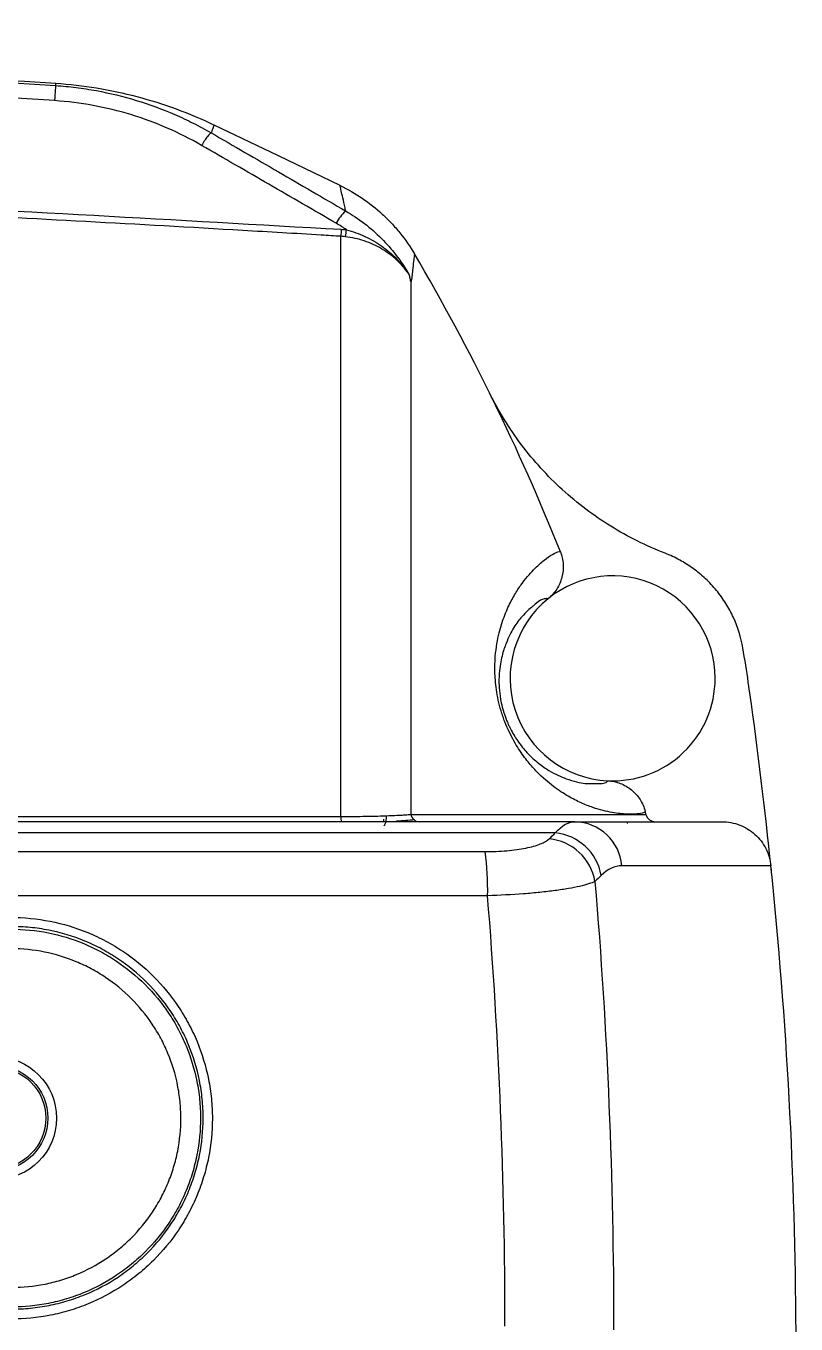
# Model space of a CAD drawing. Extents: x 14.8 to 109.8, y 1.6 to 86.6.
# Drawn here: x 79.984 to 82.334, y 36.909 to 40.874 of the extents above; entities that cross this region are included whole.
import ezdxf

# ---------------------------------------------------------------- set-up
doc = ezdxf.new("R2010")
doc.units = 0
doc.header["$MEASUREMENT"] = 0
doc.layers.add('OBJECT', color=7, linetype='CONTINUOUS')

msp = doc.modelspace()

# ---------------------------------------------------------------- linework, layer by layer
at = {"layer": 'OBJECT'}
for p, q in [((80.9449, 38.4592), (80.9449, 40.2312)), ((81.1583, 40.0904), (81.1583, 38.4658)), ((81.1583, 38.4658), (81.8761, 38.4658)), ((81.6585, 38.4432), (79.2962, 38.4432)), ((81.076, 38.4432), (81.076, 38.4509)), ((81.8192, 38.4393), (81.8209, 38.4397)), ((81.5994, 38.4091), (79.1846, 38.4091)), ((79.0793, 38.3519), (81.3848, 38.3519)), ((81.3926, 38.2175), (76.4869, 38.2175))]:
    msp.add_line(p, q, dxfattribs=at)
at = {"layer": 'OBJECT', "flags": 128}
msp.add_lwpolyline([(80.9422, 40.3864), (80.7541, 40.4768), (80.5577, 40.5712)], dxfattribs=at)
at = {"layer": 'OBJECT'}
for radius in [0.1875, 0.161, 0.1549]:
    msp.add_circle((79.8893, 37.5382), radius, dxfattribs=at)
for centre, radius, start, end in [((81.0579, 40.2038), 0.1441, 133.1986, 152.1646), ((85.7259, 39.9596), 4.7888, 176.4924, 176.7486), ((80.3387, 40.3239), 0.6273, 351.39, 353.3471), ((75.4593, 36.8182), 6.6249, 21.7004, 30.46811), ((81.7743, 38.8812), 0.313, 0, 129.0093), ((81.7743, 38.8812), 0.313, 129.0093, 267.1733), ((78.7669, 38.3804), 3.4563, 8.1318, 9.8907), ((81.7743, 38.8812), 0.313, 267.1733, 0), ((67.8343, 36.8182), 14.5, 6.00767, 8.1318), ((80.9925, 38.4564), 0.0478, 176.6731, 196.0696), ((81.1853, 38.4706), 0.0274, 190.2454, 267.4867), ((75.4593, 36.8182), 6.6249, 14.39987, 14.48222), ((81.6561, 38.2966), 0.1467, 4.6836, 89.0557), ((81.5649, 38.2341), 0.1578, 9.8375, 84.3604), ((81.5843, 38.2522), 0.1576, 9.8762, 84.4978), ((80.567, 38.2369), 0.8259, 358.6529, 8.0056), ((67.8343, 36.8182), 14.5, 0.26453, 5.89972)]:
    msp.add_arc(centre, radius, start, end, dxfattribs=at)
for points, knots in [([(76.4869, 40.8737), (76.6711, 40.8686), (77.3617, 40.8494), (78.5578, 40.7936), (79.5688, 40.7303), (80.0743, 40.6987)], [0, 0, 0, 0, 0.153948, 0.576974, 1, 1, 1, 1]), ([(76.4869, 40.8651), (76.9972, 40.8487), (78.1937, 40.8105), (79.3886, 40.7351), (80.0739, 40.6918)], [0, 0, 0, 0, 0.426441, 1, 1, 1, 1]), ([(80.0709, 40.6456), (79.531, 40.6791), (78.4513, 40.7461), (77.2562, 40.801), (76.6012, 40.8177), (76.4869, 40.8206)], [0, 0, 0, 0, 0.452205, 0.904411, 1, 1, 1, 1]), ([(80.0741, 40.6918), (80.074, 40.6915), (80.0737, 40.6868), (80.0726, 40.6703), (80.0718, 40.6585), (80.0709, 40.6456)], [0, 0, 0, 0, 0.5, 0.5, 1, 1, 1, 1]), ([(80.0739, 40.6918), (80.0741, 40.6922), (80.0744, 40.693), (80.0746, 40.6943), (80.0747, 40.6956), (80.0746, 40.697), (80.0745, 40.6983), (80.0744, 40.6985), (80.0743, 40.6987)], [0, 0, 0, 0, 0.089968, 0.201452, 0.334453, 0.488969, 0.744485, 1, 1, 1, 1]), ([(80.0741, 40.6918), (80.0949, 40.6904), (80.1158, 40.6884), (80.1573, 40.6831), (80.178, 40.6799), (80.2398, 40.6685), (80.2804, 40.6586), (80.3604, 40.6342), (80.3996, 40.6198), (80.4568, 40.5949), (80.4756, 40.5861), (80.5127, 40.5675), (80.531, 40.5576), (80.549, 40.5472)], [0, 0, 0, 0, 0.125, 0.125, 0.25, 0.25, 0.5, 0.5, 0.75, 0.75, 0.875, 0.875, 1, 1, 1, 1]), ([(80.0743, 40.6987), (80.1581, 40.693), (80.2411, 40.6794), (80.4035, 40.6365), (80.482, 40.6076), (80.5577, 40.5712)], [0, 0, 0, 0, 0.5, 0.5, 1, 1, 1, 1]), ([(80.0743, 40.6987), (80.1581, 40.693), (80.2411, 40.6794), (80.4035, 40.6365), (80.482, 40.6076), (80.5577, 40.5712)], [0, 0, 0, 0, 0.5, 0.5, 1, 1, 1, 1]), ([(80.5194, 40.5091), (80.4853, 40.5288), (80.4503, 40.5464), (80.3783, 40.5776), (80.3412, 40.5913), (80.2658, 40.6143), (80.2273, 40.6237), (80.1496, 40.638), (80.1104, 40.643), (80.0709, 40.6456)], [0, 0, 0, 0, 0.25, 0.25, 0.5, 0.5, 0.75, 0.75, 1, 1, 1, 1]), ([(80.5577, 40.5712), (80.5577, 40.5711), (80.5576, 40.5709), (80.5574, 40.5702), (80.557, 40.5691), (80.5564, 40.5677), (80.5558, 40.5659), (80.555, 40.5637), (80.554, 40.5612), (80.553, 40.5583), (80.5518, 40.555), (80.5505, 40.5513), (80.5495, 40.5486), (80.549, 40.5472)], [0, 0, 0, 0, 0.08774, 0.176131, 0.265168, 0.354844, 0.445153, 0.536091, 0.62765, 0.719826, 0.812613, 0.906006, 1, 1, 1, 1]), ([(80.549, 40.5472), (80.5472, 40.5471), (80.5432, 40.5433), (80.5327, 40.5298), (80.5261, 40.52), (80.5194, 40.5091)], [0, 0, 0, 0, 0.5, 0.5, 1, 1, 1, 1]), ([(80.549, 40.5472), (80.6174, 40.5076), (80.6858, 40.4679), (80.7542, 40.4282), (80.8226, 40.3884), (80.891, 40.3487), (80.9593, 40.3088)], [0, 0, 0, 0, 0.00607792, 0.00607792, 0.00607792, 0.0121556, 0.0121556, 0.0121556, 0.0121556]), ([(80.9305, 40.2711), (80.862, 40.3108), (80.7935, 40.3505), (80.725, 40.3902), (80.6565, 40.4299), (80.5879, 40.4695), (80.5194, 40.5091)], [0, 0, 0, 0, 0.00607596, 0.00607596, 0.00607596, 0.01215192, 0.01215192, 0.01215192, 0.01215192]), ([(76.4869, 40.4432), (76.9654, 40.4298), (77.9482, 40.4023), (79.4348, 40.339), (80.4423, 40.2814), (80.9461, 40.2526)], [0, 0, 0, 0, 0.321734, 0.660867, 1, 1, 1, 1]), ([(80.9449, 40.2312), (80.9249, 40.2325), (80.8251, 40.2385), (80.4058, 40.2634), (79.3672, 40.3197), (77.9811, 40.3819), (76.9141, 40.4083), (76.4869, 40.4189)], [0, 0, 0, 0, 0.013446, 0.06723, 0.282368, 0.71271, 1, 1, 1, 1]), ([(80.9593, 40.3088), (80.9568, 40.3213), (80.9544, 40.3323), (80.9503, 40.3512), (80.9485, 40.3591), (80.9456, 40.372), (80.9445, 40.3769), (80.9428, 40.3839), (80.9423, 40.3859), (80.9422, 40.3864)], [0, 0, 0, 0, 0.25, 0.25, 0.5, 0.5, 0.75, 0.75, 1, 1, 1, 1]), ([(80.9422, 40.3864), (80.9896, 40.3636), (81.0326, 40.3345), (81.0807, 40.2903), (81.0901, 40.281), (81.108, 40.2619), (81.1166, 40.252), (81.1412, 40.2216), (81.1561, 40.2001), (81.1694, 40.1775)], [0, 0, 0, 0, 0.5, 0.5, 0.625, 0.625, 0.75, 0.75, 1, 1, 1, 1]), ([(80.9593, 40.3088), (80.9997, 40.2856), (81.036, 40.2575), (81.0846, 40.2087), (81.0999, 40.1912), (81.128, 40.1547), (81.1408, 40.1357), (81.1524, 40.1158)], [0, 0, 0, 0, 0.5, 0.5, 0.75, 0.75, 1, 1, 1, 1]), ([(80.9618, 40.2512), (80.9812, 40.246), (81, 40.2392), (81.0363, 40.2224), (81.0538, 40.2123), (81.0864, 40.1893), (81.1016, 40.1763), (81.1224, 40.1547), (81.129, 40.1471), (81.1383, 40.1354), (81.1414, 40.1314), (81.1457, 40.1253), (81.1472, 40.1233), (81.1493, 40.1202), (81.15, 40.1192), (81.151, 40.1177), (81.1514, 40.1172), (81.1519, 40.1164), (81.1521, 40.1162), (81.1524, 40.1158), (81.1525, 40.1157), (81.1524, 40.1158)], [0, 0, 0, 0, 0.25, 0.25, 0.5, 0.5, 0.75, 0.75, 0.875, 0.875, 0.9375, 0.9375, 0.96875, 0.96875, 0.984375, 0.984375, 0.992188, 0.992188, 0.996094, 0.996094, 1, 1, 1, 1]), ([(81.1526, 40.1155), (81.1524, 40.1156), (81.1521, 40.1161), (81.1514, 40.1169), (81.1511, 40.1174), (81.1501, 40.1188), (81.1494, 40.1198), (81.1473, 40.1227), (81.1458, 40.1246), (81.1415, 40.1303), (81.1385, 40.134), (81.1292, 40.1449), (81.1225, 40.1519), (81.1014, 40.1717), (81.0859, 40.1832), (81.0527, 40.2028), (81.0347, 40.211), (80.9977, 40.2233), (80.9786, 40.2276), (80.9589, 40.23)], [0, 0, 0, 0, 0.007812, 0.007812, 0.015625, 0.015625, 0.03125, 0.03125, 0.0625, 0.0625, 0.125, 0.125, 0.25, 0.25, 0.5, 0.5, 0.75, 0.75, 1, 1, 1, 1]), ([(81.1694, 40.1775), (81.1694, 40.177), (81.1691, 40.1747), (81.1681, 40.1669), (81.1675, 40.1613), (81.1657, 40.1465), (81.1647, 40.1375), (81.1629, 40.1211), (81.1622, 40.1153), (81.1609, 40.1026), (81.1598, 40.0964), (81.1583, 40.0904)], [0, 0, 0, 0, 0.25, 0.25, 0.5, 0.5, 0.75, 0.75, 0.875, 0.875, 1, 1, 1, 1]), ([(81.1526, 40.1155), (81.1526, 40.1155), (81.1526, 40.1155), (81.1525, 40.1156), (81.1525, 40.1157), (81.1525, 40.1157), (81.1524, 40.1158)], [0, 0, 0, 0, 0.00000650101, 0.00000650101, 0.00000650101, 0.0000162625, 0.0000162625, 0.0000162625, 0.0000162625]), ([(81.1526, 40.1155), (81.1533, 40.1118), (81.1542, 40.1078), (81.1561, 40.0995), (81.1572, 40.095), (81.1583, 40.0904)], [0, 0, 0, 0, 0.5, 0.5, 1, 1, 1, 1]), ([(81.9347, 39.2631), (81.8764, 39.2857), (81.8212, 39.3133), (81.7426, 39.3619), (81.7172, 39.3793), (81.6678, 39.4167), (81.6437, 39.4367), (81.5749, 39.4996), (81.5335, 39.5452), (81.4778, 39.6191), (81.4604, 39.6447), (81.4278, 39.6976), (81.4126, 39.725), (81.3987, 39.753)], [0, 0, 0, 0, 0.25, 0.25, 0.375, 0.375, 0.5, 0.5, 0.75, 0.75, 0.875, 0.875, 1, 1, 1, 1]), ([(81.8737, 38.475), (81.8737, 38.4734), (81.8717, 38.4718), (81.8634, 38.4691), (81.8573, 38.4679), (81.8408, 38.4664), (81.8304, 38.466), (81.8051, 38.4671), (81.7903, 38.4685), (81.7557, 38.4746), (81.7361, 38.4793), (81.7025, 38.4908), (81.6907, 38.4954), (81.6655, 38.5067), (81.6522, 38.5134), (81.624, 38.5298), (81.6091, 38.5395), (81.5777, 38.5633), (81.5611, 38.5774), (81.5346, 38.6046), (81.5254, 38.6148), (81.5114, 38.6321), (81.5067, 38.6382), (81.4971, 38.6514), (81.4922, 38.6584), (81.4825, 38.6735), (81.4777, 38.6814), (81.4681, 38.6986), (81.4632, 38.7079), (81.4539, 38.7276), (81.4494, 38.738), (81.4432, 38.7541), (81.4412, 38.7595), (81.4374, 38.7707), (81.4356, 38.7763), (81.4306, 38.793), (81.4278, 38.8041), (81.423, 38.826), (81.4211, 38.8365), (81.4181, 38.8567), (81.4171, 38.8664), (81.4156, 38.885), (81.4151, 38.8937), (81.4148, 38.9104), (81.4148, 38.9184), (81.4153, 38.9337), (81.4157, 38.941), (81.4174, 38.9621), (81.419, 38.9748), (81.425, 39.0104), (81.4303, 39.0307), (81.439, 39.0579), (81.4421, 39.0665), (81.4484, 39.0826), (81.4516, 39.0902), (81.4614, 39.1116), (81.4681, 39.1243), (81.4816, 39.1473), (81.4883, 39.1575), (81.5082, 39.1855), (81.521, 39.2003), (81.5447, 39.2249), (81.5557, 39.2345), (81.5751, 39.2499), (81.5836, 39.2556), (81.5976, 39.264), (81.6032, 39.2666), (81.6113, 39.2691), (81.6138, 39.2691), (81.6147, 39.2678)], [0, 0, 0, 0, 0.0625, 0.0625, 0.125, 0.125, 0.1875, 0.1875, 0.25, 0.25, 0.3125, 0.3125, 0.34375, 0.34375, 0.375, 0.375, 0.40625, 0.40625, 0.4375, 0.4375, 0.453125, 0.453125, 0.460938, 0.460938, 0.46875, 0.46875, 0.476563, 0.476563, 0.484375, 0.484375, 0.492188, 0.492188, 0.496094, 0.496094, 0.5, 0.5, 0.507813, 0.507813, 0.515625, 0.515625, 0.523438, 0.523438, 0.53125, 0.53125, 0.539063, 0.539063, 0.546875, 0.546875, 0.5625, 0.5625, 0.59375, 0.59375, 0.609375, 0.609375, 0.625, 0.625, 0.65625, 0.65625, 0.6875, 0.6875, 0.75, 0.75, 0.8125, 0.8125, 0.875, 0.875, 0.9375, 0.9375, 1, 1, 1, 1]), ([(81.6147, 39.2678), (81.6197, 39.2554), (81.6225, 39.2426), (81.6242, 39.2161), (81.6229, 39.2029), (81.6179, 39.1837), (81.6157, 39.1774), (81.6104, 39.1653), (81.6073, 39.1595), (81.6002, 39.1484), (81.5961, 39.1431), (81.5873, 39.1332), (81.5825, 39.1287), (81.5773, 39.1245)], [0, 0, 0, 0, 0.25, 0.25, 0.5, 0.5, 0.625, 0.625, 0.75, 0.75, 0.875, 0.875, 1, 1, 1, 1]), ([(82.1719, 38.974), (82.1662, 39.0064), (82.1566, 39.0374), (82.1362, 39.0818), (82.1284, 39.0964), (82.1111, 39.124), (82.1016, 39.1372), (82.081, 39.1623), (82.07, 39.1742), (82.0461, 39.1966), (82.0334, 39.2071), (82.0071, 39.2262), (81.9934, 39.2348), (81.9648, 39.2503), (81.95, 39.2572), (81.9347, 39.2631)], [0, 0, 0, 0, 0.25, 0.25, 0.375, 0.375, 0.5, 0.5, 0.625, 0.625, 0.75, 0.75, 0.875, 0.875, 1, 1, 1, 1]), ([(81.5311, 39.1014), (81.5204, 39.0926), (81.5032, 39.0784), (81.473, 39.0386), (81.452, 38.9983), (81.4362, 38.9513), (81.4277, 38.9059), (81.4266, 38.8563), (81.4324, 38.8132), (81.4391, 38.7864), (81.4455, 38.7662), (81.451, 38.7518), (81.4571, 38.7379), (81.4674, 38.7165), (81.4873, 38.6843), (81.5169, 38.6488), (81.5491, 38.6201), (81.5907, 38.592), (81.6415, 38.5694), (81.6895, 38.5589), (81.7068, 38.56), (81.7138, 38.5605)], [0, 0, 0, 0, 0.141279, 0.227912, 0.314475, 0.364637, 0.415416, 0.450469, 0.469672, 0.480516, 0.484317, 0.495091, 0.498973, 0.504172, 0.527841, 0.562648, 0.61175, 0.661538, 0.759303, 0.902799, 1, 1, 1, 1]), ([(81.5773, 39.1245), (81.5742, 39.1248), (81.5679, 39.1254), (81.5496, 39.1193), (81.5335, 39.1038), (81.5311, 39.1014)], [0, 0, 0, 0, 0.457526, 0.916205, 1, 1, 1, 1]), ([(81.7138, 38.5605), (81.7243, 38.5602), (81.7544, 38.5595), (81.7571, 38.565), (81.7589, 38.5686)], [0, 0, 0, 0, 0.351054, 1, 1, 1, 1]), ([(81.7589, 38.5686), (81.7722, 38.5679), (81.7851, 38.5652), (81.8099, 38.5557), (81.8213, 38.5491), (81.8367, 38.5365), (81.8416, 38.5319), (81.8503, 38.5221), (81.8543, 38.5168), (81.8615, 38.5057), (81.8646, 38.4998), (81.8699, 38.4877), (81.8721, 38.4814), (81.8737, 38.475)], [0, 0, 0, 0, 0.25, 0.25, 0.5, 0.5, 0.625, 0.625, 0.75, 0.75, 0.875, 0.875, 1, 1, 1, 1]), ([(76.4869, 38.4599), (77.0167, 38.4599), (78.1863, 38.4597), (79.6722, 38.4595), (80.6279, 38.4593), (80.9449, 38.4592)], [0, 0, 0, 0, 0.356301, 0.78654, 1, 1, 1, 1]), ([(80.9449, 38.4592), (80.9679, 38.4593), (80.99, 38.4595), (81.0221, 38.46), (81.0326, 38.4602), (81.0526, 38.4607), (81.0622, 38.4609), (81.0806, 38.4615), (81.0894, 38.4618), (81.106, 38.4625), (81.1137, 38.4629), (81.1282, 38.4636), (81.1349, 38.464), (81.1474, 38.4649), (81.1531, 38.4653), (81.1583, 38.4658)], [0, 0, 0, 0, 0.25, 0.25, 0.375, 0.375, 0.5, 0.5, 0.625, 0.625, 0.75, 0.75, 0.875, 0.875, 1, 1, 1, 1]), ([(81.076, 38.4311), (81.0771, 38.4315), (81.0779, 38.4325), (81.0792, 38.4347), (81.0798, 38.4359), (81.0812, 38.4397), (81.082, 38.4425), (81.0837, 38.4506), (81.0843, 38.456), (81.0843, 38.4612)], [0, 0, 0, 0, 0.125, 0.125, 0.25, 0.25, 0.5, 0.5, 1, 1, 1, 1]), ([(81.8761, 38.4658), (81.8778, 38.4593), (81.8815, 38.4536), (81.892, 38.4455), (81.8985, 38.4432), (81.9052, 38.4432)], [0, 0, 0, 0, 0.5, 0.5, 1, 1, 1, 1]), ([(81.6585, 38.4432), (81.8077, 38.4432), (81.919, 38.4432), (82.0686, 38.4432), (82.1069, 38.4432), (82.1083, 38.4432)], [0, 0, 0, 0, 0.5, 0.5, 1, 1, 1, 1]), ([(82.1083, 38.4432), (82.1175, 38.4432), (82.1266, 38.4424), (82.1446, 38.439), (82.1535, 38.4365), (82.1707, 38.4299), (82.1789, 38.4259), (82.1945, 38.4163), (82.2019, 38.4108), (82.2155, 38.3985), (82.2217, 38.3918), (82.2329, 38.3773), (82.2378, 38.3694), (82.2461, 38.353), (82.2495, 38.3446), (82.2547, 38.327), (82.2565, 38.3178), (82.2575, 38.3086)], [0, 0, 0, 0, 0.125, 0.125, 0.25, 0.25, 0.375, 0.375, 0.5, 0.5, 0.625, 0.625, 0.75, 0.75, 0.875, 0.875, 1, 1, 1, 1]), ([(81.3848, 38.3519), (81.4077, 38.3519), (81.4298, 38.3528), (81.4616, 38.3556), (81.4718, 38.3568), (81.4911, 38.3595), (81.5003, 38.3611), (81.5177, 38.3646), (81.5258, 38.3665), (81.5406, 38.3707), (81.5473, 38.373), (81.5593, 38.3778), (81.5647, 38.3803), (81.5737, 38.3855), (81.5774, 38.3883), (81.5804, 38.3911)], [0, 0, 0, 0, 0.25, 0.25, 0.375, 0.375, 0.5, 0.5, 0.625, 0.625, 0.75, 0.75, 0.875, 0.875, 1, 1, 1, 1]), ([(82.2575, 38.3086), (82.2568, 38.3086), (82.2468, 38.3086), (82.2177, 38.3086), (82.2057, 38.3086), (82.177, 38.3086), (82.1602, 38.3086), (82.065, 38.3086), (81.952, 38.3086), (81.8022, 38.3086)], [0, 0, 0, 0, 0.25, 0.25, 0.375, 0.375, 0.5, 0.5, 1, 1, 1, 1]), ([(82.2603, 38.2815), (82.2593, 38.2905), (82.2585, 38.2996), (82.2575, 38.3087), (82.2566, 38.3177), (82.2556, 38.3268), (82.2546, 38.3358)], [0, 0, 0, 0, 0.000693685, 0.000693685, 0.000693685, 0.001387378, 0.001387378, 0.001387378, 0.001387378]), ([(81.7204, 38.261), (81.7151, 38.2584), (81.7086, 38.2558), (81.693, 38.2508), (81.6838, 38.2483), (81.6632, 38.2436), (81.6518, 38.2413), (81.6331, 38.238), (81.6266, 38.237), (81.613, 38.2349), (81.6059, 38.2339), (81.584, 38.231), (81.5687, 38.2292), (81.5365, 38.2259), (81.5196, 38.2244), (81.4669, 38.2205), (81.4304, 38.2186), (81.3926, 38.2175)], [0, 0, 0, 0, 0.125, 0.125, 0.25, 0.25, 0.375, 0.375, 0.4375, 0.4375, 0.5, 0.5, 0.625, 0.625, 0.75, 0.75, 1, 1, 1, 1]), ([(79.9369, 38.1511), (79.9774, 38.1512), (80.018, 38.1472), (80.0968, 38.1317), (80.1351, 38.1201), (80.191, 38.097), (80.2094, 38.0884), (80.245, 38.0694), (80.2622, 38.0591), (80.3122, 38.0258), (80.3434, 38.0003), (80.4008, 37.943), (80.4263, 37.912), (80.4597, 37.862), (80.4701, 37.8448), (80.4892, 37.8092), (80.4979, 37.7908), (80.5211, 37.735), (80.5327, 37.6967), (80.5445, 37.6376), (80.5475, 37.6176), (80.5515, 37.5773), (80.5525, 37.5572), (80.5525, 37.4971), (80.5486, 37.4573), (80.5368, 37.3978), (80.5318, 37.3781), (80.5201, 37.3397), (80.5066, 37.302), (80.4895, 37.2658), (80.4705, 37.2304), (80.4601, 37.213), (80.4264, 37.1627), (80.4009, 37.1318), (80.3584, 37.0894), (80.3435, 37.0759), (80.3122, 37.0503), (80.2959, 37.0383), (80.2458, 37.005), (80.2106, 36.9862), (80.1548, 36.9632), (80.1356, 36.9564), (80.097, 36.9448), (80.0776, 36.94), (80.0187, 36.9284), (79.9789, 36.9245), (79.9383, 36.9246)], [0, 0, 0, 0, 0.0625, 0.0625, 0.125, 0.125, 0.15625, 0.15625, 0.1875, 0.1875, 0.25, 0.25, 0.3125, 0.3125, 0.34375, 0.34375, 0.375, 0.375, 0.4375, 0.4375, 0.46875, 0.46875, 0.5, 0.5, 0.5625, 0.5625, 0.59375, 0.59375, 0.625, 0.65625, 0.65625, 0.6875, 0.6875, 0.75, 0.75, 0.78125, 0.78125, 0.8125, 0.8125, 0.875, 0.875, 0.90625, 0.90625, 0.9375, 0.9375, 1, 1, 1, 1]), ([(79.94, 36.9551), (79.9448, 36.9551), (79.9497, 36.9552), (79.9593, 36.9554), (79.9737, 36.9559), (79.988, 36.9569), (80.0164, 36.9597), (80.0353, 36.9624), (80.0726, 36.9698), (80.0911, 36.9744), (80.1278, 36.9854), (80.1461, 36.9919), (80.1992, 37.0138), (80.2327, 37.0317), (80.2804, 37.0634), (80.2959, 37.0749), (80.3257, 37.0993), (80.3398, 37.1121), (80.3803, 37.1525), (80.4045, 37.1819), (80.4365, 37.2298), (80.4465, 37.2464), (80.4645, 37.2801), (80.4808, 37.3146), (80.4936, 37.3505), (80.5048, 37.387), (80.5095, 37.4058), (80.5207, 37.4624), (80.5244, 37.5003), (80.5244, 37.5575), (80.5235, 37.5767), (80.5197, 37.615), (80.5168, 37.6341), (80.5056, 37.6904), (80.4945, 37.7268), (80.4725, 37.7799), (80.4642, 37.7975), (80.4461, 37.8314), (80.4362, 37.8478), (80.4044, 37.8953), (80.3802, 37.9248), (80.3255, 37.9795), (80.2959, 38.0037), (80.2483, 38.0354), (80.2319, 38.0453), (80.198, 38.0634), (80.1805, 38.0716), (80.1273, 38.0936), (80.0908, 38.1046), (80.0346, 38.1158), (80.0156, 38.1186), (79.9868, 38.1214), (79.9772, 38.1221), (79.9627, 38.1227), (79.9579, 38.1229), (79.9483, 38.1231), (79.9434, 38.1232), (79.9386, 38.1232)], [0, 0, 0, 0, 0.007812, 0.007812, 0.015625, 0.03125, 0.03125, 0.0625, 0.0625, 0.09375, 0.09375, 0.125, 0.125, 0.1875, 0.1875, 0.21875, 0.21875, 0.25, 0.25, 0.3125, 0.3125, 0.34375, 0.34375, 0.375, 0.40625, 0.40625, 0.4375, 0.4375, 0.5, 0.5, 0.53125, 0.53125, 0.5625, 0.5625, 0.625, 0.625, 0.65625, 0.65625, 0.6875, 0.6875, 0.75, 0.75, 0.8125, 0.8125, 0.84375, 0.84375, 0.875, 0.875, 0.9375, 0.9375, 0.96875, 0.96875, 0.984375, 0.984375, 0.992187, 0.992187, 1, 1, 1, 1]), ([(79.9386, 38.1152), (79.9767, 38.1152), (80.0149, 38.1114), (80.0888, 38.0966), (80.1248, 38.0857), (80.1772, 38.064), (80.1945, 38.0558), (80.2279, 38.0379), (80.244, 38.0282), (80.2909, 37.9969), (80.3201, 37.973), (80.3739, 37.9191), (80.3978, 37.89), (80.4292, 37.8432), (80.4389, 37.827), (80.4568, 37.7936), (80.465, 37.7763), (80.4867, 37.7239), (80.4977, 37.688), (80.5088, 37.6325), (80.5116, 37.6137), (80.5154, 37.5759), (80.5163, 37.557), (80.5164, 37.5006), (80.5128, 37.4631), (80.5018, 37.4073), (80.4971, 37.3887), (80.4862, 37.3526), (80.4736, 37.3172), (80.4575, 37.2831), (80.4398, 37.2498), (80.43, 37.2334), (80.3984, 37.186), (80.3746, 37.157), (80.3347, 37.117), (80.3207, 37.1043), (80.2913, 37.0802), (80.276, 37.0688), (80.229, 37.0374), (80.1959, 37.0197), (80.1435, 36.9979), (80.1255, 36.9915), (80.0892, 36.9805), (80.0709, 36.9759), (80.0156, 36.9649), (79.9781, 36.9612), (79.94, 36.9612)], [0, 0, 0, 0, 0.0625, 0.0625, 0.125, 0.125, 0.15625, 0.15625, 0.1875, 0.1875, 0.25, 0.25, 0.3125, 0.3125, 0.34375, 0.34375, 0.375, 0.375, 0.4375, 0.4375, 0.46875, 0.46875, 0.5, 0.5, 0.5625, 0.5625, 0.59375, 0.59375, 0.625, 0.65625, 0.65625, 0.6875, 0.6875, 0.75, 0.75, 0.78125, 0.78125, 0.8125, 0.8125, 0.875, 0.875, 0.90625, 0.90625, 0.9375, 0.9375, 1, 1, 1, 1]), ([(79.94, 37.0212), (79.9742, 37.0212), (80.0078, 37.0245), (80.0573, 37.0344), (80.0737, 37.0385), (80.1062, 37.0483), (80.1223, 37.0541), (80.1693, 37.0736), (80.199, 37.0895), (80.2411, 37.1176), (80.2548, 37.1278), (80.2811, 37.1494), (80.2937, 37.1608), (80.3294, 37.1966), (80.3508, 37.2227), (80.3791, 37.2651), (80.3878, 37.2798), (80.4037, 37.3097), (80.4181, 37.3402), (80.4294, 37.3719), (80.4392, 37.4043), (80.4433, 37.4209), (80.4532, 37.471), (80.4564, 37.5045), (80.4564, 37.5551), (80.4555, 37.572), (80.4521, 37.6059), (80.4496, 37.6228), (80.4396, 37.6725), (80.4298, 37.7047), (80.4103, 37.7516), (80.403, 37.7671), (80.3869, 37.797), (80.3782, 37.8115), (80.3501, 37.8535), (80.3287, 37.8796), (80.2804, 37.9278), (80.2543, 37.9492), (80.2123, 37.9773), (80.1978, 37.986), (80.1679, 38.002), (80.1524, 38.0094), (80.1054, 38.0288), (80.0732, 38.0386), (80.007, 38.0519), (79.9728, 38.0553), (79.9386, 38.0553)], [0, 0, 0, 0, 0.0625, 0.0625, 0.09375, 0.09375, 0.125, 0.125, 0.1875, 0.1875, 0.21875, 0.21875, 0.25, 0.25, 0.3125, 0.3125, 0.34375, 0.34375, 0.375, 0.40625, 0.40625, 0.4375, 0.4375, 0.5, 0.5, 0.53125, 0.53125, 0.5625, 0.5625, 0.625, 0.625, 0.65625, 0.65625, 0.6875, 0.6875, 0.75, 0.75, 0.8125, 0.8125, 0.84375, 0.84375, 0.875, 0.875, 0.9375, 0.9375, 1, 1, 1, 1])]:
    msp.add_open_spline(points, degree=3, knots=knots, dxfattribs=at)
for points in [[(80.9618, 40.2512), (80.9517, 40.2582), (80.9412, 40.2649), (80.9305, 40.2711)], [(80.9461, 40.2526), (80.9513, 40.2523), (80.9566, 40.2518), (80.9618, 40.2512)], [(80.9589, 40.23), (80.9542, 40.2305), (80.9496, 40.231), (80.9449, 40.2312)], [(81.1143, 38.4457), (81.1333, 38.4471), (81.152, 38.4485), (81.1704, 38.4499)], [(81.5994, 38.4091), (81.6185, 38.4319), (81.6382, 38.4432), (81.6585, 38.4432)], [(81.5804, 38.3911), (81.5868, 38.3971), (81.5931, 38.4031), (81.5994, 38.4091)], [(81.8022, 38.3086), (81.7808, 38.3086), (81.7599, 38.2989), (81.7396, 38.2793)], [(81.7396, 38.2793), (81.7332, 38.2732), (81.7269, 38.2671), (81.7204, 38.261)], [(81.7204, 38.261), (81.7585, 37.8062), (81.7775, 37.3492), (81.7774, 36.8919)], [(81.4457, 36.9031), (81.4457, 37.3421), (81.4279, 37.7807), (81.3926, 38.2175)]]:
    msp.add_open_spline(points, degree=3, dxfattribs=at)

doc.saveas('drawing.dxf')
